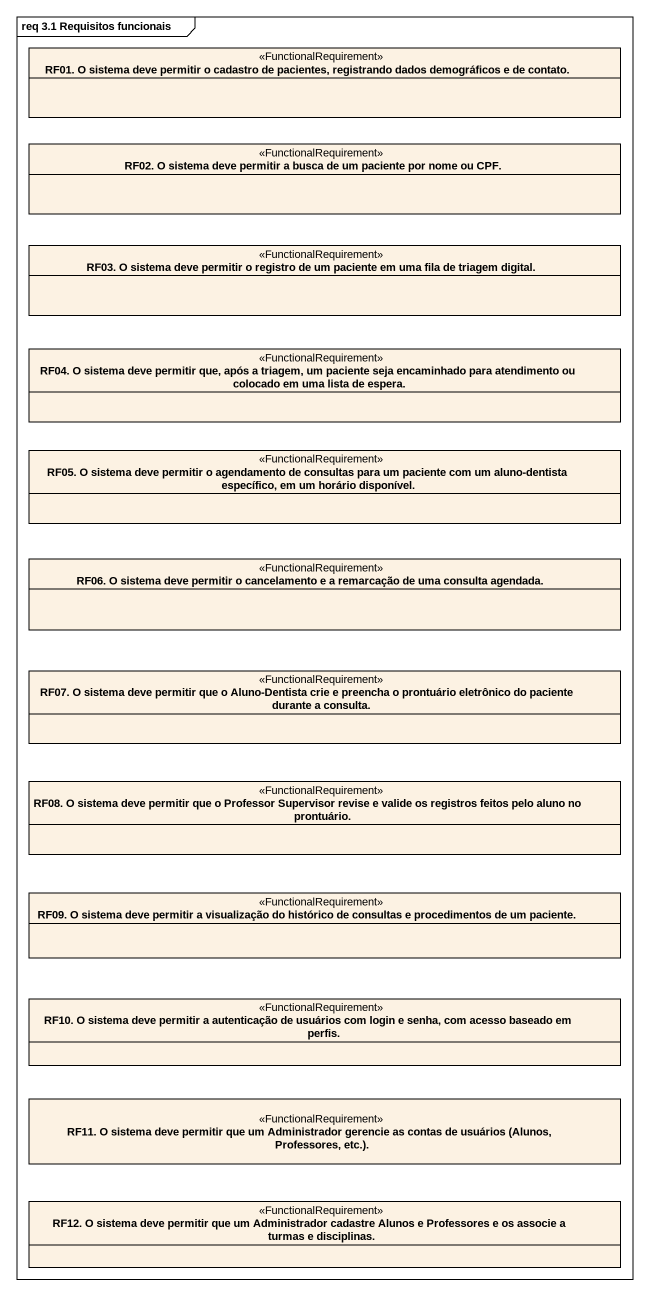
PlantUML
@startuml
mainframe req 3.1 Requisitos funcionais
hide circle
hide empty members
class "RF01. O sistema deve permitir o cadastro de pacientes, registrando dados demográficos e de contato." as RF01_O_sistema_deve <<FunctionalRequirement>>
class "RF02. O sistema deve permitir a busca de um paciente por nome ou CPF." as RF02_O_sistema_deve <<FunctionalRequirement>>
class "RF03. O sistema deve permitir o registro de um paciente em uma fila de triagem digital." as RF03_O_sistema_deve <<FunctionalRequirement>>
class "RF04. O sistema deve permitir que, após a triagem, um paciente seja encaminhado para atendimento ou colocado em uma lista de espera." as RF04_O_sistema_deve <<FunctionalRequirement>>
class "RF05. O sistema deve permitir o agendamento de consultas para um paciente com um aluno-dentista específico, em um horário disponível." as RF05_O_sistema_deve <<FunctionalRequirement>>
class "RF06. O sistema deve permitir o cancelamento e a remarcação de uma consulta agendada." as RF06_O_sistema_deve <<FunctionalRequirement>>
class "RF07. O sistema deve permitir que o Aluno-Dentista crie e preencha o prontuário eletrônico do paciente durante a consulta." as RF07_O_sistema_deve <<FunctionalRequirement>>
class "RF08. O sistema deve permitir que o Professor Supervisor revise e valide os registros feitos pelo aluno no prontuário." as RF08_O_sistema_deve <<FunctionalRequirement>>
class "RF09. O sistema deve permitir a visualização do histórico de consultas e procedimentos de um paciente." as RF09_O_sistema_deve <<FunctionalRequirement>>
class "RF10. O sistema deve permitir a autenticação de usuários com login e senha, com acesso baseado em perfis." as RF10_O_sistema_deve <<FunctionalRequirement>>
class "RF11. O sistema deve permitir que um Administrador gerencie as contas de usuários (Alunos, Professores, etc.)." as RF11_O_sistema_deve <<FunctionalRequirement>>
class "RF12. O sistema deve permitir que um Administrador cadastre Alunos e Professores e os associe a turmas e disciplinas." as RF12_O_sistema_deve <<FunctionalRequirement>>
@enduml
